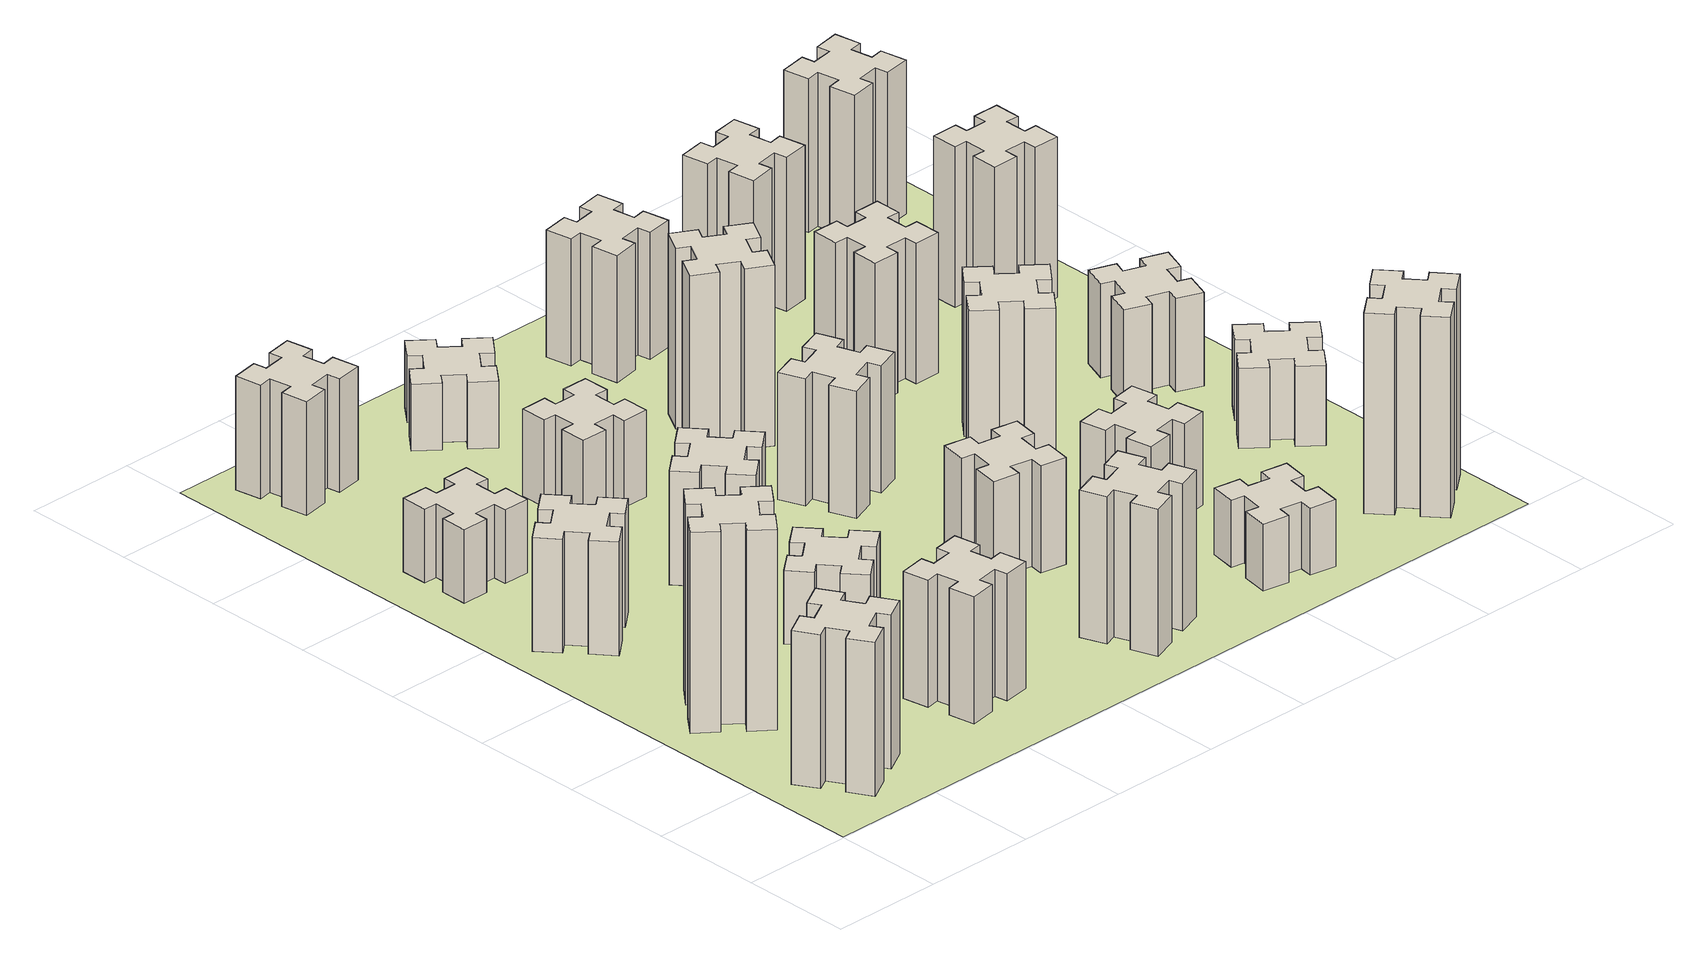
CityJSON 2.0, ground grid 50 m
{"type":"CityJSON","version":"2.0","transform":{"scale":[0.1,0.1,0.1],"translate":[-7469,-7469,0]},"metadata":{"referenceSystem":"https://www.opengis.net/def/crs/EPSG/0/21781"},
"CityObjects":{
"building1":{"type":"Building","attributes":{"class":"1000","function":"1000","usage":"1000","yearOfConstruction":2016,"roofType":"1000","measuredHeight":69,"storeysAboveGround":30,"storeysBelowGround":0},"geometry":[{"type":"Solid","lod":"1","boundaries":[[[[0,1,2,3,4,5,6,7,8,9,10,11,12,13,14,15,16,17,18,19]],[[17,16,20,21]],[[16,15,22,20]],[[15,14,23,22]],[[14,13,24,23]],[[13,12,25,24]],[[12,11,26,25]],[[11,10,27,26]],[[10,9,28,27]],[[9,8,29,28]],[[8,7,30,29]],[[7,6,31,30]],[[6,5,32,31]],[[5,4,33,32]],[[4,3,34,33]],[[3,2,35,34]],[[2,1,36,35]],[[1,0,37,36]],[[0,19,38,37]],[[19,18,39,38]],[[18,17,21,39]],[[24,25,26,27,28,29,30,31,32,33,34,35,36,37,38,39,21,20,22,23]]]]}]},
"building2":{"type":"Building","attributes":{"class":"1000","function":"1000","usage":"1000","yearOfConstruction":2016,"roofType":"1000","measuredHeight":90,"storeysAboveGround":30,"storeysBelowGround":0},"geometry":[{"type":"Solid","lod":"1","boundaries":[[[[40,41,42,43,44,45,46,47,48,49,50,51,52,53,54,55,56,57,58,59]],[[57,56,60,61]],[[56,55,62,60]],[[55,54,63,62]],[[54,53,64,63]],[[53,52,65,64]],[[52,51,66,65]],[[51,50,67,66]],[[50,49,68,67]],[[49,48,69,68]],[[48,47,70,69]],[[47,46,71,70]],[[46,45,72,71]],[[45,44,73,72]],[[44,43,74,73]],[[43,42,75,74]],[[42,41,76,75]],[[41,40,77,76]],[[40,59,78,77]],[[59,58,79,78]],[[58,57,61,79]],[[64,65,66,67,68,69,70,71,72,73,74,75,76,77,78,79,61,60,62,63]]]]}]},
"building3":{"type":"Building","attributes":{"class":"1000","function":"1000","usage":"1000","yearOfConstruction":2016,"roofType":"1000","measuredHeight":51,"storeysAboveGround":30,"storeysBelowGround":0},"geometry":[{"type":"Solid","lod":"1","boundaries":[[[[80,81,82,83,84,85,86,87,88,89,90,91,92,93,94,95,96,97,98,99]],[[97,96,100,101]],[[96,95,102,100]],[[95,94,103,102]],[[94,93,104,103]],[[93,92,105,104]],[[92,91,106,105]],[[91,90,107,106]],[[90,89,108,107]],[[89,88,109,108]],[[88,87,110,109]],[[87,86,111,110]],[[86,85,112,111]],[[85,84,113,112]],[[84,83,114,113]],[[83,82,115,114]],[[82,81,116,115]],[[81,80,117,116]],[[80,99,118,117]],[[99,98,119,118]],[[98,97,101,119]],[[104,105,106,107,108,109,110,111,112,113,114,115,116,117,118,119,101,100,102,103]]]]}]},
"building4":{"type":"Building","attributes":{"class":"1000","function":"1000","usage":"1000","yearOfConstruction":2016,"roofType":"1000","measuredHeight":33,"storeysAboveGround":30,"storeysBelowGround":0},"geometry":[{"type":"Solid","lod":"1","boundaries":[[[[120,121,122,123,124,125,126,127,128,129,130,131,132,133,134,135,136,137,138,139]],[[137,136,140,141]],[[136,135,142,140]],[[135,134,143,142]],[[134,133,144,143]],[[133,132,145,144]],[[132,131,146,145]],[[131,130,147,146]],[[130,129,148,147]],[[129,128,149,148]],[[128,127,150,149]],[[127,126,151,150]],[[126,125,152,151]],[[125,124,153,152]],[[124,123,154,153]],[[123,122,155,154]],[[122,121,156,155]],[[121,120,157,156]],[[120,139,158,157]],[[139,138,159,158]],[[138,137,141,159]],[[144,145,146,147,148,149,150,151,152,153,154,155,156,157,158,159,141,140,142,143]]]]}]},
"building5":{"type":"Building","attributes":{"class":"1000","function":"1000","usage":"1000","yearOfConstruction":2016,"roofType":"1000","measuredHeight":57,"storeysAboveGround":30,"storeysBelowGround":0},"geometry":[{"type":"Solid","lod":"1","boundaries":[[[[160,161,162,163,164,165,166,167,168,169,170,171,172,173,174,175,176,177,178,179]],[[177,176,180,181]],[[176,175,182,180]],[[175,174,183,182]],[[174,173,184,183]],[[173,172,185,184]],[[172,171,186,185]],[[171,170,187,186]],[[170,169,188,187]],[[169,168,189,188]],[[168,167,190,189]],[[167,166,191,190]],[[166,165,192,191]],[[165,164,193,192]],[[164,163,194,193]],[[163,162,195,194]],[[162,161,196,195]],[[161,160,197,196]],[[160,179,198,197]],[[179,178,199,198]],[[178,177,181,199]],[[184,185,186,187,188,189,190,191,192,193,194,195,196,197,198,199,181,180,182,183]]]]}]},
"building6":{"type":"Building","attributes":{"class":"1000","function":"1000","usage":"1000","yearOfConstruction":2016,"roofType":"1000","measuredHeight":51,"storeysAboveGround":30,"storeysBelowGround":0},"geometry":[{"type":"Solid","lod":"1","boundaries":[[[[200,201,202,203,204,205,206,207,208,209,210,211,212,213,214,215,216,217,218,219]],[[217,216,220,221]],[[216,215,222,220]],[[215,214,223,222]],[[214,213,224,223]],[[213,212,225,224]],[[212,211,226,225]],[[211,210,227,226]],[[210,209,228,227]],[[209,208,229,228]],[[208,207,230,229]],[[207,206,231,230]],[[206,205,232,231]],[[205,204,233,232]],[[204,203,234,233]],[[203,202,235,234]],[[202,201,236,235]],[[201,200,237,236]],[[200,219,238,237]],[[219,218,239,238]],[[218,217,221,239]],[[224,225,226,227,228,229,230,231,232,233,234,235,236,237,238,239,221,220,222,223]]]]}]},
"building7":{"type":"Building","attributes":{"class":"1000","function":"1000","usage":"1000","yearOfConstruction":2016,"roofType":"1000","measuredHeight":33,"storeysAboveGround":30,"storeysBelowGround":0},"geometry":[{"type":"Solid","lod":"1","boundaries":[[[[240,241,242,243,244,245,246,247,248,249,250,251,252,253,254,255,256,257,258,259]],[[257,256,260,261]],[[256,255,262,260]],[[255,254,263,262]],[[254,253,264,263]],[[253,252,265,264]],[[252,251,266,265]],[[251,250,267,266]],[[250,249,268,267]],[[249,248,269,268]],[[248,247,270,269]],[[247,246,271,270]],[[246,245,272,271]],[[245,244,273,272]],[[244,243,274,273]],[[243,242,275,274]],[[242,241,276,275]],[[241,240,277,276]],[[240,259,278,277]],[[259,258,279,278]],[[258,257,261,279]],[[264,265,266,267,268,269,270,271,272,273,274,275,276,277,278,279,261,260,262,263]]]]}]},
"building8":{"type":"Building","attributes":{"class":"1000","function":"1000","usage":"1000","yearOfConstruction":2016,"roofType":"1000","measuredHeight":51,"storeysAboveGround":30,"storeysBelowGround":0},"geometry":[{"type":"Solid","lod":"1","boundaries":[[[[280,281,282,283,284,285,286,287,288,289,290,291,292,293,294,295,296,297,298,299]],[[297,296,300,301]],[[296,295,302,300]],[[295,294,303,302]],[[294,293,304,303]],[[293,292,305,304]],[[292,291,306,305]],[[291,290,307,306]],[[290,289,308,307]],[[289,288,309,308]],[[288,287,310,309]],[[287,286,311,310]],[[286,285,312,311]],[[285,284,313,312]],[[284,283,314,313]],[[283,282,315,314]],[[282,281,316,315]],[[281,280,317,316]],[[280,299,318,317]],[[299,298,319,318]],[[298,297,301,319]],[[304,305,306,307,308,309,310,311,312,313,314,315,316,317,318,319,301,300,302,303]]]]}]},
"building9":{"type":"Building","attributes":{"class":"1000","function":"1000","usage":"1000","yearOfConstruction":2016,"roofType":"1000","measuredHeight":39,"storeysAboveGround":30,"storeysBelowGround":0},"geometry":[{"type":"Solid","lod":"1","boundaries":[[[[320,321,322,323,324,325,326,327,328,329,330,331,332,333,334,335,336,337,338,339]],[[337,336,340,341]],[[336,335,342,340]],[[335,334,343,342]],[[334,333,344,343]],[[333,332,345,344]],[[332,331,346,345]],[[331,330,347,346]],[[330,329,348,347]],[[329,328,349,348]],[[328,327,350,349]],[[327,326,351,350]],[[326,325,352,351]],[[325,324,353,352]],[[324,323,354,353]],[[323,322,355,354]],[[322,321,356,355]],[[321,320,357,356]],[[320,339,358,357]],[[339,338,359,358]],[[338,337,341,359]],[[344,345,346,347,348,349,350,351,352,353,354,355,356,357,358,359,341,340,342,343]]]]}]},
"building10":{"type":"Building","attributes":{"class":"1000","function":"1000","usage":"1000","yearOfConstruction":2016,"roofType":"1000","measuredHeight":66,"storeysAboveGround":30,"storeysBelowGround":0},"geometry":[{"type":"Solid","lod":"1","boundaries":[[[[360,361,362,363,364,365,366,367,368,369,370,371,372,373,374,375,376,377,378,379]],[[377,376,380,381]],[[376,375,382,380]],[[375,374,383,382]],[[374,373,384,383]],[[373,372,385,384]],[[372,371,386,385]],[[371,370,387,386]],[[370,369,388,387]],[[369,368,389,388]],[[368,367,390,389]],[[367,366,391,390]],[[366,365,392,391]],[[365,364,393,392]],[[364,363,394,393]],[[363,362,395,394]],[[362,361,396,395]],[[361,360,397,396]],[[360,379,398,397]],[[379,378,399,398]],[[378,377,381,399]],[[384,385,386,387,388,389,390,391,392,393,394,395,396,397,398,399,381,380,382,383]]]]}]},
"building11":{"type":"Building","attributes":{"class":"1000","function":"1000","usage":"1000","yearOfConstruction":2016,"roofType":"1000","measuredHeight":30,"storeysAboveGround":30,"storeysBelowGround":0},"geometry":[{"type":"Solid","lod":"1","boundaries":[[[[400,401,402,403,404,405,406,407,408,409,410,411,412,413,414,415,416,417,418,419]],[[417,416,420,421]],[[416,415,422,420]],[[415,414,423,422]],[[414,413,424,423]],[[413,412,425,424]],[[412,411,426,425]],[[411,410,427,426]],[[410,409,428,427]],[[409,408,429,428]],[[408,407,430,429]],[[407,406,431,430]],[[406,405,432,431]],[[405,404,433,432]],[[404,403,434,433]],[[403,402,435,434]],[[402,401,436,435]],[[401,400,437,436]],[[400,419,438,437]],[[419,418,439,438]],[[418,417,421,439]],[[424,425,426,427,428,429,430,431,432,433,434,435,436,437,438,439,421,420,422,423]]]]}]},
"building12":{"type":"Building","attributes":{"class":"1000","function":"1000","usage":"1000","yearOfConstruction":2016,"roofType":"1000","measuredHeight":48,"storeysAboveGround":30,"storeysBelowGround":0},"geometry":[{"type":"Solid","lod":"1","boundaries":[[[[440,441,442,443,444,445,446,447,448,449,450,451,452,453,454,455,456,457,458,459]],[[457,456,460,461]],[[456,455,462,460]],[[455,454,463,462]],[[454,453,464,463]],[[453,452,465,464]],[[452,451,466,465]],[[451,450,467,466]],[[450,449,468,467]],[[449,448,469,468]],[[448,447,470,469]],[[447,446,471,470]],[[446,445,472,471]],[[445,444,473,472]],[[444,443,474,473]],[[443,442,475,474]],[[442,441,476,475]],[[441,440,477,476]],[[440,459,478,477]],[[459,458,479,478]],[[458,457,461,479]],[[464,465,466,467,468,469,470,471,472,473,474,475,476,477,478,479,461,460,462,463]]]]}]},
"building13":{"type":"Building","attributes":{"class":"1000","function":"1000","usage":"1000","yearOfConstruction":2016,"roofType":"1000","measuredHeight":57,"storeysAboveGround":30,"storeysBelowGround":0},"geometry":[{"type":"Solid","lod":"1","boundaries":[[[[480,481,482,483,484,485,486,487,488,489,490,491,492,493,494,495,496,497,498,499]],[[497,496,500,501]],[[496,495,502,500]],[[495,494,503,502]],[[494,493,504,503]],[[493,492,505,504]],[[492,491,506,505]],[[491,490,507,506]],[[490,489,508,507]],[[489,488,509,508]],[[488,487,510,509]],[[487,486,511,510]],[[486,485,512,511]],[[485,484,513,512]],[[484,483,514,513]],[[483,482,515,514]],[[482,481,516,515]],[[481,480,517,516]],[[480,499,518,517]],[[499,498,519,518]],[[498,497,501,519]],[[504,505,506,507,508,509,510,511,512,513,514,515,516,517,518,519,501,500,502,503]]]]}]},
"building14":{"type":"Building","attributes":{"class":"1000","function":"1000","usage":"1000","yearOfConstruction":2016,"roofType":"1000","measuredHeight":81,"storeysAboveGround":30,"storeysBelowGround":0},"geometry":[{"type":"Solid","lod":"1","boundaries":[[[[520,521,522,523,524,525,526,527,528,529,530,531,532,533,534,535,536,537,538,539]],[[537,536,540,541]],[[536,535,542,540]],[[535,534,543,542]],[[534,533,544,543]],[[533,532,545,544]],[[532,531,546,545]],[[531,530,547,546]],[[530,529,548,547]],[[529,528,549,548]],[[528,527,550,549]],[[527,526,551,550]],[[526,525,552,551]],[[525,524,553,552]],[[524,523,554,553]],[[523,522,555,554]],[[522,521,556,555]],[[521,520,557,556]],[[520,539,558,557]],[[539,538,559,558]],[[538,537,541,559]],[[544,545,546,547,548,549,550,551,552,553,554,555,556,557,558,559,541,540,542,543]]]]}]},
"building15":{"type":"Building","attributes":{"class":"1000","function":"1000","usage":"1000","yearOfConstruction":2016,"roofType":"1000","measuredHeight":30,"storeysAboveGround":30,"storeysBelowGround":0},"geometry":[{"type":"Solid","lod":"1","boundaries":[[[[560,561,562,563,564,565,566,567,568,569,570,571,572,573,574,575,576,577,578,579]],[[577,576,580,581]],[[576,575,582,580]],[[575,574,583,582]],[[574,573,584,583]],[[573,572,585,584]],[[572,571,586,585]],[[571,570,587,586]],[[570,569,588,587]],[[569,568,589,588]],[[568,567,590,589]],[[567,566,591,590]],[[566,565,592,591]],[[565,564,593,592]],[[564,563,594,593]],[[563,562,595,594]],[[562,561,596,595]],[[561,560,597,596]],[[560,579,598,597]],[[579,578,599,598]],[[578,577,581,599]],[[584,585,586,587,588,589,590,591,592,593,594,595,596,597,598,599,581,580,582,583]]]]}]},
"building16":{"type":"Building","attributes":{"class":"1000","function":"1000","usage":"1000","yearOfConstruction":2016,"roofType":"1000","measuredHeight":42,"storeysAboveGround":30,"storeysBelowGround":0},"geometry":[{"type":"Solid","lod":"1","boundaries":[[[[600,601,602,603,604,605,606,607,608,609,610,611,612,613,614,615,616,617,618,619]],[[617,616,620,621]],[[616,615,622,620]],[[615,614,623,622]],[[614,613,624,623]],[[613,612,625,624]],[[612,611,626,625]],[[611,610,627,626]],[[610,609,628,627]],[[609,608,629,628]],[[608,607,630,629]],[[607,606,631,630]],[[606,605,632,631]],[[605,604,633,632]],[[604,603,634,633]],[[603,602,635,634]],[[602,601,636,635]],[[601,600,637,636]],[[600,619,638,637]],[[619,618,639,638]],[[618,617,621,639]],[[624,625,626,627,628,629,630,631,632,633,634,635,636,637,638,639,621,620,622,623]]]]}]},
"building17":{"type":"Building","attributes":{"class":"1000","function":"1000","usage":"1000","yearOfConstruction":2016,"roofType":"1000","measuredHeight":57,"storeysAboveGround":30,"storeysBelowGround":0},"geometry":[{"type":"Solid","lod":"1","boundaries":[[[[640,641,642,643,644,645,646,647,648,649,650,651,652,653,654,655,656,657,658,659]],[[657,656,660,661]],[[656,655,662,660]],[[655,654,663,662]],[[654,653,664,663]],[[653,652,665,664]],[[652,651,666,665]],[[651,650,667,666]],[[650,649,668,667]],[[649,648,669,668]],[[648,647,670,669]],[[647,646,671,670]],[[646,645,672,671]],[[645,644,673,672]],[[644,643,674,673]],[[643,642,675,674]],[[642,641,676,675]],[[641,640,677,676]],[[640,659,678,677]],[[659,658,679,678]],[[658,657,661,679]],[[664,665,666,667,668,669,670,671,672,673,674,675,676,677,678,679,661,660,662,663]]]]}]},
"building18":{"type":"Building","attributes":{"class":"1000","function":"1000","usage":"1000","yearOfConstruction":2016,"roofType":"1000","measuredHeight":69,"storeysAboveGround":30,"storeysBelowGround":0},"geometry":[{"type":"Solid","lod":"1","boundaries":[[[[680,681,682,683,684,685,686,687,688,689,690,691,692,693,694,695,696,697,698,699]],[[697,696,700,701]],[[696,695,702,700]],[[695,694,703,702]],[[694,693,704,703]],[[693,692,705,704]],[[692,691,706,705]],[[691,690,707,706]],[[690,689,708,707]],[[689,688,709,708]],[[688,687,710,709]],[[687,686,711,710]],[[686,685,712,711]],[[685,684,713,712]],[[684,683,714,713]],[[683,682,715,714]],[[682,681,716,715]],[[681,680,717,716]],[[680,699,718,717]],[[699,698,719,718]],[[698,697,701,719]],[[704,705,706,707,708,709,710,711,712,713,714,715,716,717,718,719,701,700,702,703]]]]}]},
"building19":{"type":"Building","attributes":{"class":"1000","function":"1000","usage":"1000","yearOfConstruction":2016,"roofType":"1000","measuredHeight":63,"storeysAboveGround":30,"storeysBelowGround":0},"geometry":[{"type":"Solid","lod":"1","boundaries":[[[[720,721,722,723,724,725,726,727,728,729,730,731,732,733,734,735,736,737,738,739]],[[737,736,740,741]],[[736,735,742,740]],[[735,734,743,742]],[[734,733,744,743]],[[733,732,745,744]],[[732,731,746,745]],[[731,730,747,746]],[[730,729,748,747]],[[729,728,749,748]],[[728,727,750,749]],[[727,726,751,750]],[[726,725,752,751]],[[725,724,753,752]],[[724,723,754,753]],[[723,722,755,754]],[[722,721,756,755]],[[721,720,757,756]],[[720,739,758,757]],[[739,738,759,758]],[[738,737,741,759]],[[744,745,746,747,748,749,750,751,752,753,754,755,756,757,758,759,741,740,742,743]]]]}]},
"building20":{"type":"Building","attributes":{"class":"1000","function":"1000","usage":"1000","yearOfConstruction":2016,"roofType":"1000","measuredHeight":90,"storeysAboveGround":30,"storeysBelowGround":0},"geometry":[{"type":"Solid","lod":"1","boundaries":[[[[760,761,762,763,764,765,766,767,768,769,770,771,772,773,774,775,776,777,778,779]],[[777,776,780,781]],[[776,775,782,780]],[[775,774,783,782]],[[774,773,784,783]],[[773,772,785,784]],[[772,771,786,785]],[[771,770,787,786]],[[770,769,788,787]],[[769,768,789,788]],[[768,767,790,789]],[[767,766,791,790]],[[766,765,792,791]],[[765,764,793,792]],[[764,763,794,793]],[[763,762,795,794]],[[762,761,796,795]],[[761,760,797,796]],[[760,779,798,797]],[[779,778,799,798]],[[778,777,781,799]],[[784,785,786,787,788,789,790,791,792,793,794,795,796,797,798,799,781,780,782,783]]]]}]},
"building21":{"type":"Building","attributes":{"class":"1000","function":"1000","usage":"1000","yearOfConstruction":2016,"roofType":"1000","measuredHeight":69,"storeysAboveGround":30,"storeysBelowGround":0},"geometry":[{"type":"Solid","lod":"1","boundaries":[[[[800,801,802,803,804,805,806,807,808,809,810,811,812,813,814,815,816,817,818,819]],[[817,816,820,821]],[[816,815,822,820]],[[815,814,823,822]],[[814,813,824,823]],[[813,812,825,824]],[[812,811,826,825]],[[811,810,827,826]],[[810,809,828,827]],[[809,808,829,828]],[[808,807,830,829]],[[807,806,831,830]],[[806,805,832,831]],[[805,804,833,832]],[[804,803,834,833]],[[803,802,835,834]],[[802,801,836,835]],[[801,800,837,836]],[[800,819,838,837]],[[819,818,839,838]],[[818,817,821,839]],[[824,825,826,827,828,829,830,831,832,833,834,835,836,837,838,839,821,820,822,823]]]]}]},
"building22":{"type":"Building","attributes":{"class":"1000","function":"1000","usage":"1000","yearOfConstruction":2016,"roofType":"1000","measuredHeight":36,"storeysAboveGround":30,"storeysBelowGround":0},"geometry":[{"type":"Solid","lod":"1","boundaries":[[[[840,841,842,843,844,845,846,847,848,849,850,851,852,853,854,855,856,857,858,859]],[[857,856,860,861]],[[856,855,862,860]],[[855,854,863,862]],[[854,853,864,863]],[[853,852,865,864]],[[852,851,866,865]],[[851,850,867,866]],[[850,849,868,867]],[[849,848,869,868]],[[848,847,870,869]],[[847,846,871,870]],[[846,845,872,871]],[[845,844,873,872]],[[844,843,874,873]],[[843,842,875,874]],[[842,841,876,875]],[[841,840,877,876]],[[840,859,878,877]],[[859,858,879,878]],[[858,857,861,879]],[[864,865,866,867,868,869,870,871,872,873,874,875,876,877,878,879,861,860,862,863]]]]}]},
"building23":{"type":"Building","attributes":{"class":"1000","function":"1000","usage":"1000","yearOfConstruction":2016,"roofType":"1000","measuredHeight":42,"storeysAboveGround":30,"storeysBelowGround":0},"geometry":[{"type":"Solid","lod":"1","boundaries":[[[[880,881,882,883,884,885,886,887,888,889,890,891,892,893,894,895,896,897,898,899]],[[897,896,900,901]],[[896,895,902,900]],[[895,894,903,902]],[[894,893,904,903]],[[893,892,905,904]],[[892,891,906,905]],[[891,890,907,906]],[[890,889,908,907]],[[889,888,909,908]],[[888,887,910,909]],[[887,886,911,910]],[[886,885,912,911]],[[885,884,913,912]],[[884,883,914,913]],[[883,882,915,914]],[[882,881,916,915]],[[881,880,917,916]],[[880,899,918,917]],[[899,898,919,918]],[[898,897,901,919]],[[904,905,906,907,908,909,910,911,912,913,914,915,916,917,918,919,901,900,902,903]]]]}]},
"building24":{"type":"Building","attributes":{"class":"1000","function":"1000","usage":"1000","yearOfConstruction":2016,"roofType":"1000","measuredHeight":72,"storeysAboveGround":30,"storeysBelowGround":0},"geometry":[{"type":"Solid","lod":"1","boundaries":[[[[920,921,922,923,924,925,926,927,928,929,930,931,932,933,934,935,936,937,938,939]],[[937,936,940,941]],[[936,935,942,940]],[[935,934,943,942]],[[934,933,944,943]],[[933,932,945,944]],[[932,931,946,945]],[[931,930,947,946]],[[930,929,948,947]],[[929,928,949,948]],[[928,927,950,949]],[[927,926,951,950]],[[926,925,952,951]],[[925,924,953,952]],[[924,923,954,953]],[[923,922,955,954]],[[922,921,956,955]],[[921,920,957,956]],[[920,939,958,957]],[[939,938,959,958]],[[938,937,941,959]],[[944,945,946,947,948,949,950,951,952,953,954,955,956,957,958,959,941,940,942,943]]]]}]},
"building25":{"type":"Building","attributes":{"class":"1000","function":"1000","usage":"1000","yearOfConstruction":2016,"roofType":"1000","measuredHeight":69,"storeysAboveGround":30,"storeysBelowGround":0},"geometry":[{"type":"Solid","lod":"1","boundaries":[[[[960,961,962,963,964,965,966,967,968,969,970,971,972,973,974,975,976,977,978,979]],[[977,976,980,981]],[[976,975,982,980]],[[975,974,983,982]],[[974,973,984,983]],[[973,972,985,984]],[[972,971,986,985]],[[971,970,987,986]],[[970,969,988,987]],[[969,968,989,988]],[[968,967,990,989]],[[967,966,991,990]],[[966,965,992,991]],[[965,964,993,992]],[[964,963,994,993]],[[963,962,995,994]],[[962,961,996,995]],[[961,960,997,996]],[[960,979,998,997]],[[979,978,999,998]],[[978,977,981,999]],[[984,985,986,987,988,989,990,991,992,993,994,995,996,997,998,999,981,980,982,983]]]]}]},
"landuse1":{"type":"LandUse","attributes":{"name":"plot1","function":"1010"},"geometry":[{"type":"MultiSurface","lod":"1","boundaries":[[[1000,1001,1002,1003]]]}]}
},
"vertices":[
[255,364,0],[305,277,0],[253,247,0],[313,143,0],[417,203,0],[387,255,0],[474,305,0],[504,253,0],[608,313,0],[548,417,0],[496,387,0],[446,474,0],[498,504,0],[438,608,0],[334,548,0],[364,496,0],[277,446,0],[247,498,0],[143,438,0],[203,334,0],[277,446,690],[247,498,690],[364,496,690],[334,548,690],[438,608,690],[498,504,690],[446,474,690],[496,387,690],[548,417,690],[608,313,690],[504,253,690],[474,305,690],[387,255,690],[417,203,690],[313,143,690],[253,247,690],[305,277,690],[255,364,690],[203,334,690],[143,438,690],
[484,1067,0],[408,1132,0],[446,1178,0],[354,1255,0],[277,1163,0],[323,1124,0],[259,1048,0],[213,1086,0],[136,994,0],[228,917,0],[266,963,0],[343,899,0],[304,853,0],[396,776,0],[473,868,0],[427,906,0],[492,983,0],[538,944,0],[615,1036,0],[523,1113,0],[492,983,900],[538,944,900],[427,906,900],[473,868,900],[396,776,900],[304,853,900],[343,899,900],[266,963,900],[228,917,900],[136,994,900],[213,1086,900],[259,1048,900],[323,1124,900],[277,1163,900],[354,1255,900],[446,1178,900],[408,1132,900],[484,1067,900],[523,1113,900],[615,1036,900],
[492,1888,0],[427,1964,0],[473,2003,0],[396,2095,0],[304,2018,0],[343,1972,0],[266,1907,0],[228,1953,0],[136,1876,0],[213,1784,0],[259,1823,0],[323,1746,0],[277,1708,0],[354,1616,0],[446,1693,0],[408,1739,0],[484,1803,0],[523,1757,0],[615,1834,0],[538,1926,0],[484,1803,510],[523,1757,510],[408,1739,510],[446,1693,510],[354,1616,510],[277,1708,510],[323,1746,510],[259,1823,510],[213,1784,510],[136,1876,510],[228,1953,510],[266,1907,510],[343,1972,510],[304,2018,510],[396,2095,510],[473,2003,510],[427,1964,510],[492,1888,510],[538,1926,510],[615,1834,510],
[485,2445,0],[485,2545,0],[545,2545,0],[545,2665,0],[425,2665,0],[425,2605,0],[325,2605,0],[325,2665,0],[205,2665,0],[205,2545,0],[265,2545,0],[265,2445,0],[205,2445,0],[205,2325,0],[325,2325,0],[325,2385,0],[425,2385,0],[425,2325,0],[545,2325,0],[545,2445,0],[425,2385,330],[425,2325,330],[325,2385,330],[325,2325,330],[205,2325,330],[205,2445,330],[265,2445,330],[265,2545,330],[205,2545,330],[205,2665,330],[325,2665,330],[325,2605,330],[425,2605,330],[425,2665,330],[545,2665,330],[545,2545,330],[485,2545,330],[485,2445,330],[545,2445,330],[545,2325,330],
[1085,358,0],[1184,376,0],[1194,317,0],[1312,337,0],[1291,456,0],[1232,445,0],[1215,544,0],[1274,554,0],[1253,672,0],[1135,651,0],[1145,592,0],[1047,575,0],[1037,634,0],[918,613,0],[939,495,0],[998,505,0],[1016,407,0],[957,397,0],[977,278,0],[1096,299,0],[1016,407,570],[957,397,570],[998,505,570],[939,495,570],[918,613,570],[1037,634,570],[1047,575,570],[1145,592,570],[1135,651,570],[1253,672,570],[1274,554,570],[1215,544,570],[1232,445,570],[1291,456,570],[1312,337,570],[1194,317,570],[1184,376,570],[1085,358,570],[1096,299,570],[977,278,570],
[492,3405,0],[475,3504,0],[534,3514,0],[513,3632,0],[395,3611,0],[405,3552,0],[307,3535,0],[297,3594,0],[178,3573,0],[199,3455,0],[258,3465,0],[276,3367,0],[217,3357,0],[237,3238,0],[356,3259,0],[345,3318,0],[444,3336,0],[454,3277,0],[572,3297,0],[551,3416,0],[444,3336,510],[454,3277,510],[345,3318,510],[356,3259,510],[237,3238,510],[217,3357,510],[276,3367,510],[258,3465,510],[199,3455,510],[178,3573,510],[297,3594,510],[307,3535,510],[405,3552,510],[395,3611,510],[513,3632,510],[534,3514,510],[475,3504,510],[492,3405,510],[551,3416,510],[572,3297,510],
[1083,1332,0],[1006,1267,0],[968,1313,0],[876,1236,0],[953,1144,0],[999,1183,0],[1063,1106,0],[1017,1068,0],[1094,976,0],[1186,1053,0],[1148,1099,0],[1224,1163,0],[1263,1117,0],[1355,1194,0],[1278,1286,0],[1232,1248,0],[1167,1324,0],[1213,1363,0],[1136,1455,0],[1044,1378,0],[1167,1324,330],[1213,1363,330],[1232,1248,330],[1278,1286,330],[1355,1194,330],[1263,1117,330],[1224,1163,330],[1148,1099,330],[1186,1053,330],[1094,976,330],[1017,1068,330],[1063,1106,330],[999,1183,330],[953,1144,330],[876,1236,330],[968,1313,330],[1006,1267,330],[1083,1332,330],[1044,1378,330],[1136,1455,330],
[1083,1972,0],[1006,1907,0],[968,1953,0],[876,1876,0],[953,1784,0],[999,1823,0],[1063,1746,0],[1017,1708,0],[1094,1616,0],[1186,1693,0],[1148,1739,0],[1224,1803,0],[1263,1757,0],[1355,1834,0],[1278,1926,0],[1232,1888,0],[1167,1964,0],[1213,2003,0],[1136,2095,0],[1044,2018,0],[1167,1964,510],[1213,2003,510],[1232,1888,510],[1278,1926,510],[1355,1834,510],[1263,1757,510],[1224,1803,510],[1148,1739,510],[1186,1693,510],[1094,1616,510],[1017,1708,510],[1063,1746,510],[999,1823,510],[953,1784,510],[876,1876,510],[968,1953,510],[1006,1907,510],[1083,1972,510],[1044,2018,510],[1136,2095,510],
[1005,2645,0],[1005,2545,0],[945,2545,0],[945,2425,0],[1065,2425,0],[1065,2485,0],[1165,2485,0],[1165,2425,0],[1285,2425,0],[1285,2545,0],[1225,2545,0],[1225,2645,0],[1285,2645,0],[1285,2765,0],[1165,2765,0],[1165,2705,0],[1065,2705,0],[1065,2765,0],[945,2765,0],[945,2645,0],[1065,2705,390],[1065,2765,390],[1165,2705,390],[1165,2765,390],[1285,2765,390],[1285,2645,390],[1225,2645,390],[1225,2545,390],[1285,2545,390],[1285,2425,390],[1165,2425,390],[1165,2485,390],[1065,2485,390],[1065,2425,390],[945,2425,390],[945,2545,390],[1005,2545,390],[1005,2645,390],[945,2645,390],[945,2765,390],
[1965,496,0],[1871,462,0],[1850,518,0],[1737,477,0],[1779,364,0],[1835,385,0],[1869,291,0],[1813,270,0],[1854,157,0],[1967,199,0],[1946,255,0],[2040,289,0],[2060,233,0],[2173,274,0],[2132,387,0],[2076,366,0],[2042,460,0],[2098,480,0],[2057,593,0],[1944,552,0],[2042,460,660],[2098,480,660],[2076,366,660],[2132,387,660],[2173,274,660],[2060,233,660],[2040,289,660],[1946,255,660],[1967,199,660],[1854,157,660],[1813,270,660],[1869,291,660],[1835,385,660],[1779,364,660],[1737,477,660],[1850,518,660],[1871,462,660],[1965,496,660],[1944,552,660],[2057,593,660],
[1063,3444,0],[999,3368,0],[953,3406,0],[876,3314,0],[968,3237,0],[1006,3283,0],[1083,3219,0],[1044,3173,0],[1136,3096,0],[1213,3188,0],[1167,3226,0],[1232,3303,0],[1278,3264,0],[1355,3356,0],[1263,3433,0],[1224,3387,0],[1148,3452,0],[1186,3498,0],[1094,3575,0],[1017,3483,0],[1148,3452,300],[1186,3498,300],[1224,3387,300],[1263,3433,300],[1355,3356,300],[1278,3264,300],[1232,3303,300],[1167,3226,300],[1213,3188,300],[1136,3096,300],[1044,3173,300],[1083,3219,300],[1006,3283,300],[968,3237,300],[876,3314,300],[953,3406,300],[999,3368,300],[1063,3444,300],[1017,3483,300],[1094,3575,300],
[2055,1047,0],[2072,1145,0],[2131,1135,0],[2152,1253,0],[2034,1274,0],[2024,1215,0],[1925,1232,0],[1936,1291,0],[1817,1312,0],[1797,1194,0],[1856,1184,0],[1838,1085,0],[1779,1096,0],[1758,977,0],[1877,957,0],[1887,1016,0],[1985,998,0],[1975,939,0],[2093,918,0],[2114,1037,0],[1985,998,480],[1975,939,480],[1887,1016,480],[1877,957,480],[1758,977,480],[1779,1096,480],[1838,1085,480],[1856,1184,480],[1797,1194,480],[1817,1312,480],[1936,1291,480],[1925,1232,480],[2024,1215,480],[2034,1274,480],[2152,1253,480],[2131,1135,480],[2072,1145,480],[2055,1047,480],[2114,1037,480],[2093,918,480],
[1735,1965,0],[1769,1871,0],[1713,1850,0],[1754,1737,0],[1867,1779,0],[1846,1835,0],[1940,1869,0],[1960,1813,0],[2073,1854,0],[2032,1967,0],[1976,1946,0],[1942,2040,0],[1998,2060,0],[1957,2173,0],[1844,2132,0],[1865,2076,0],[1771,2042,0],[1750,2098,0],[1637,2057,0],[1679,1944,0],[1771,2042,570],[1750,2098,570],[1865,2076,570],[1844,2132,570],[1957,2173,570],[1998,2060,570],[1942,2040,570],[1976,1946,570],[2032,1967,570],[2073,1854,570],[1960,1813,570],[1940,1869,570],[1846,1835,570],[1867,1779,570],[1754,1737,570],[1713,1850,570],[1769,1871,570],[1735,1965,570],[1679,1944,570],[1637,2057,570],
[1954,2666,0],[1867,2716,0],[1897,2768,0],[1793,2828,0],[1733,2724,0],[1785,2694,0],[1735,2607,0],[1683,2637,0],[1623,2533,0],[1727,2473,0],[1757,2525,0],[1844,2475,0],[1814,2423,0],[1918,2363,0],[1978,2467,0],[1926,2497,0],[1976,2584,0],[2028,2554,0],[2088,2658,0],[1984,2718,0],[1976,2584,810],[2028,2554,810],[1926,2497,810],[1978,2467,810],[1918,2363,810],[1814,2423,810],[1844,2475,810],[1757,2525,810],[1727,2473,810],[1623,2533,810],[1683,2637,810],[1735,2607,810],[1785,2694,810],[1733,2724,810],[1793,2828,810],[1897,2768,810],[1867,2716,810],[1954,2666,810],[1984,2718,810],[2088,2658,810],
[2596,444,0],[2578,345,0],[2519,356,0],[2498,237,0],[2617,217,0],[2627,276,0],[2725,258,0],[2715,199,0],[2833,178,0],[2854,297,0],[2795,307,0],[2812,405,0],[2871,395,0],[2892,513,0],[2774,534,0],[2764,475,0],[2665,492,0],[2676,551,0],[2557,572,0],[2537,454,0],[2665,492,300],[2676,551,300],[2764,475,300],[2774,534,300],[2892,513,300],[2871,395,300],[2812,405,300],[2795,307,300],[2854,297,300],[2833,178,300],[2715,199,300],[2725,258,300],[2627,276,300],[2617,217,300],[2498,237,300],[2519,356,300],[2578,345,300],[2596,444,300],[2537,454,300],[2557,572,300],
[2625,1132,0],[2527,1115,0],[2517,1174,0],[2398,1153,0],[2419,1035,0],[2478,1045,0],[2496,947,0],[2437,937,0],[2457,818,0],[2576,839,0],[2565,898,0],[2664,916,0],[2674,857,0],[2792,877,0],[2771,996,0],[2712,985,0],[2695,1084,0],[2754,1094,0],[2733,1212,0],[2615,1191,0],[2695,1084,420],[2754,1094,420],[2712,985,420],[2771,996,420],[2792,877,420],[2674,857,420],[2664,916,420],[2565,898,420],[2576,839,420],[2457,818,420],[2437,937,420],[2496,947,420],[2478,1045,420],[2419,1035,420],[2398,1153,420],[2517,1174,420],[2527,1115,420],[2625,1132,420],[2615,1191,420],[2733,1212,420],
[1838,3365,0],[1856,3267,0],[1797,3257,0],[1817,3138,0],[1936,3159,0],[1925,3218,0],[2024,3236,0],[2034,3177,0],[2152,3197,0],[2131,3316,0],[2072,3305,0],[2055,3404,0],[2114,3414,0],[2093,3532,0],[1975,3511,0],[1985,3452,0],[1887,3435,0],[1877,3494,0],[1758,3473,0],[1779,3355,0],[1887,3435,570],[1877,3494,570],[1985,3452,570],[1975,3511,570],[2093,3532,570],[2114,3414,570],[2055,3404,570],[2072,3305,570],[2131,3316,570],[2152,3197,570],[2034,3177,570],[2024,3236,570],[1925,3218,570],[1936,3159,570],[1817,3138,570],[1797,3257,570],[1856,3267,570],[1838,3365,570],[1779,3355,570],[1758,3473,570],
[2647,1646,0],[2712,1723,0],[2758,1684,0],[2835,1776,0],[2743,1853,0],[2704,1807,0],[2628,1872,0],[2666,1918,0],[2574,1995,0],[2497,1903,0],[2543,1864,0],[2479,1788,0],[2433,1826,0],[2356,1734,0],[2448,1657,0],[2486,1703,0],[2563,1639,0],[2524,1593,0],[2616,1516,0],[2693,1608,0],[2563,1639,690],[2524,1593,690],[2486,1703,690],[2448,1657,690],[2356,1734,690],[2433,1826,690],[2479,1788,690],[2543,1864,690],[2497,1903,690],[2574,1995,690],[2666,1918,690],[2628,1872,690],[2704,1807,690],[2743,1853,690],[2835,1776,690],[2758,1684,690],[2712,1723,690],[2647,1646,690],[2693,1608,690],[2616,1516,690],
[2545,2385,0],[2645,2385,0],[2645,2325,0],[2765,2325,0],[2765,2445,0],[2705,2445,0],[2705,2545,0],[2765,2545,0],[2765,2665,0],[2645,2665,0],[2645,2605,0],[2545,2605,0],[2545,2665,0],[2425,2665,0],[2425,2545,0],[2485,2545,0],[2485,2445,0],[2425,2445,0],[2425,2325,0],[2545,2325,0],[2485,2445,630],[2425,2445,630],[2485,2545,630],[2425,2545,630],[2425,2665,630],[2545,2665,630],[2545,2605,630],[2645,2605,630],[2645,2665,630],[2765,2665,630],[2765,2545,630],[2705,2545,630],[2705,2445,630],[2765,2445,630],[2765,2325,630],[2645,2325,630],[2645,2385,630],[2545,2385,630],[2545,2325,630],[2425,2325,630],
[3468,259,0],[3544,323,0],[3583,277,0],[3675,354,0],[3598,446,0],[3552,408,0],[3487,484,0],[3533,523,0],[3456,615,0],[3364,538,0],[3403,492,0],[3326,427,0],[3288,473,0],[3196,396,0],[3273,304,0],[3319,343,0],[3383,266,0],[3337,228,0],[3414,136,0],[3506,213,0],[3383,266,900],[3337,228,900],[3319,343,900],[3273,304,900],[3196,396,900],[3288,473,900],[3326,427,900],[3403,492,900],[3364,538,900],[3456,615,900],[3533,523,900],[3487,484,900],[3552,408,900],[3598,446,900],[3675,354,900],[3583,277,900],[3544,323,900],[3468,259,900],[3506,213,900],[3414,136,900],
[2565,3118,0],[2664,3136,0],[2674,3077,0],[2792,3097,0],[2771,3216,0],[2712,3205,0],[2695,3304,0],[2754,3314,0],[2733,3432,0],[2615,3411,0],[2625,3352,0],[2527,3335,0],[2517,3394,0],[2398,3373,0],[2419,3255,0],[2478,3265,0],[2496,3167,0],[2437,3157,0],[2457,3038,0],[2576,3059,0],[2496,3167,690],[2437,3157,690],[2478,3265,690],[2419,3255,690],[2398,3373,690],[2517,3394,690],[2527,3335,690],[2625,3352,690],[2615,3411,690],[2733,3432,690],[2754,3314,690],[2695,3304,690],[2712,3205,690],[2771,3216,690],[2792,3097,690],[2674,3077,690],[2664,3136,690],[2565,3118,690],[2576,3059,690],[2457,3038,690],
[3487,1006,0],[3552,1083,0],[3598,1044,0],[3675,1136,0],[3583,1213,0],[3544,1167,0],[3468,1232,0],[3506,1278,0],[3414,1355,0],[3337,1263,0],[3383,1224,0],[3319,1148,0],[3273,1186,0],[3196,1094,0],[3288,1017,0],[3326,1063,0],[3403,999,0],[3364,953,0],[3456,876,0],[3533,968,0],[3403,999,360],[3364,953,360],[3326,1063,360],[3288,1017,360],[3196,1094,360],[3273,1186,360],[3319,1148,360],[3383,1224,360],[3337,1263,360],[3414,1355,360],[3506,1278,360],[3468,1232,360],[3544,1167,360],[3583,1213,360],[3675,1136,360],[3598,1044,360],[3552,1083,360],[3487,1006,360],[3533,968,360],[3456,876,360],
[3420,1842,0],[3326,1876,0],[3347,1932,0],[3234,1973,0],[3193,1860,0],[3249,1840,0],[3215,1746,0],[3159,1767,0],[3117,1654,0],[3230,1613,0],[3251,1669,0],[3345,1635,0],[3324,1579,0],[3437,1537,0],[3478,1650,0],[3422,1671,0],[3456,1765,0],[3512,1744,0],[3553,1857,0],[3440,1898,0],[3456,1765,420],[3512,1744,420],[3422,1671,420],[3478,1650,420],[3437,1537,420],[3324,1579,420],[3345,1635,420],[3251,1669,420],[3230,1613,420],[3117,1654,420],[3159,1767,420],[3215,1746,420],[3249,1840,420],[3193,1860,420],[3234,1973,420],[3347,1932,420],[3326,1876,420],[3420,1842,420],[3440,1898,420],[3553,1857,420],
[3385,2705,0],[3285,2705,0],[3285,2765,0],[3165,2765,0],[3165,2645,0],[3225,2645,0],[3225,2545,0],[3165,2545,0],[3165,2425,0],[3285,2425,0],[3285,2485,0],[3385,2485,0],[3385,2425,0],[3505,2425,0],[3505,2545,0],[3445,2545,0],[3445,2645,0],[3505,2645,0],[3505,2765,0],[3385,2765,0],[3445,2645,720],[3505,2645,720],[3445,2545,720],[3505,2545,720],[3505,2425,720],[3385,2425,720],[3385,2485,720],[3285,2485,720],[3285,2425,720],[3165,2425,720],[3165,2545,720],[3225,2545,720],[3225,2645,720],[3165,2645,720],[3165,2765,720],[3285,2765,720],[3285,2705,720],[3385,2705,720],[3385,2765,720],[3505,2765,720],
[3218,3465,0],[3236,3367,0],[3177,3357,0],[3197,3238,0],[3316,3259,0],[3305,3318,0],[3404,3336,0],[3414,3277,0],[3532,3297,0],[3511,3416,0],[3452,3405,0],[3435,3504,0],[3494,3514,0],[3473,3632,0],[3355,3611,0],[3365,3552,0],[3267,3535,0],[3257,3594,0],[3138,3573,0],[3159,3455,0],[3267,3535,690],[3257,3594,690],[3365,3552,690],[3355,3611,690],[3473,3632,690],[3494,3514,690],[3435,3504,690],[3452,3405,690],[3511,3416,690],[3532,3297,690],[3414,3277,690],[3404,3336,690],[3305,3318,690],[3316,3259,690],[3197,3238,690],[3177,3357,690],[3236,3367,690],[3218,3465,690],[3159,3455,690],[3138,3573,690],
[5,3705,0],[3705,3705,0],[3705,5,0],[5,5,0]
]}
